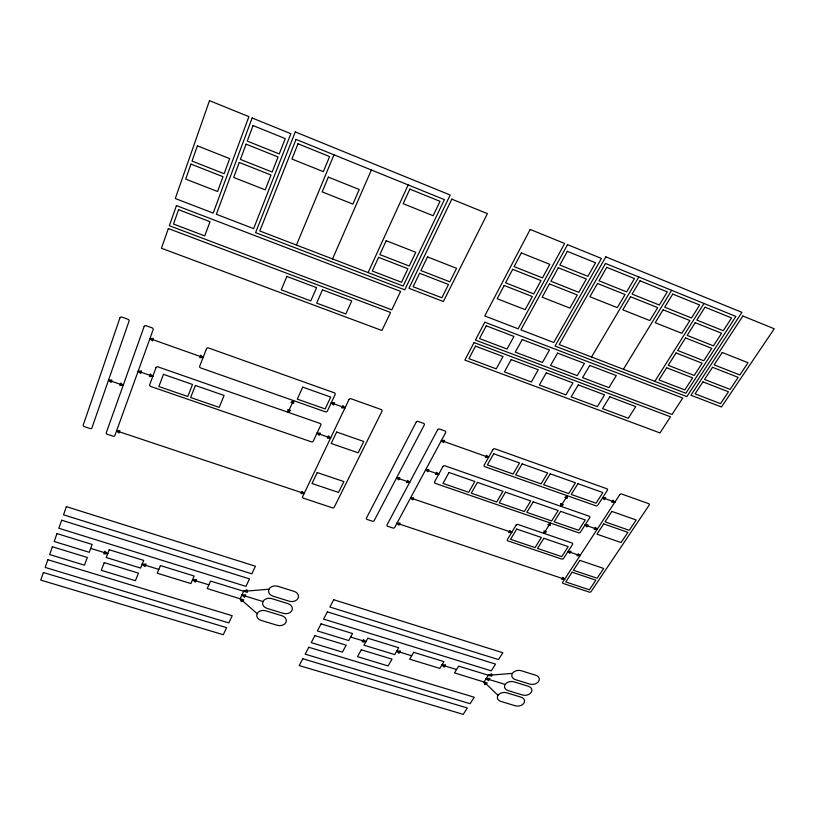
<?xml version="1.0" encoding="UTF-8"?>
<svg xmlns="http://www.w3.org/2000/svg" width="815" height="815" viewBox="0 0 815 815"><rect width="100%" height="100%" fill="white"/><g stroke="black" fill="none" stroke-linecap="round" stroke-linejoin="round"><path stroke-width="1.22" d="M543.9 533.418L543.951 530.942L546.417 531.788L543.9 533.418L550.329 523.108L550.268 525.604L547.802 524.758L550.329 523.108M567.403 495.714L567.311 498.291L564.826 497.405L567.403 495.714L560.761 506.329M296.446 245.071L333.987 154.809M332.54 258.936L371.365 169.989M288.113 412.349L293.451 400.522L293.777 403.394L290.986 402.406L293.451 400.522M368.105 272.597L408.162 184.924M240.18 598.719L243.644 591.333L246.813 589.724L247.332 592.373L210.545 581.095L207.204 588.573L243.767 599.922L241.22 601.602L240.18 598.719L257.143 613.675A6.826 5.185 3.7 0 0 261.218 620.429L277.151 625.278A6.805 5.155 3 0 0 285.892 622.446A6.805 5.155 3 0 0 281.909 615.722L265.904 610.812A6.826 5.185 3.7 0 0 257.143 613.664M591.517 357.011L638.817 276.998M623.394 369.266L671.652 290.334M654.832 381.349L704.007 303.475M484.09 681.941L488.368 675.299L491.567 673.842L491.69 676.226L458.651 666.161L454.475 672.884L487.309 683.011L484.67 684.529L484.09 681.941L498.006 695.358A6.459 4.635 -6.6 0 0 500.919 701.43L515.253 705.77A6.439 4.605 -7.1 0 0 523.872 703.202A6.439 4.605 -7.1 0 0 521.04 697.161L506.645 692.77A6.459 4.635 -6.6 0 0 498.006 695.348M243.644 591.333L268.95 589.235A6.928 5.338 3.4 0 1 277.864 586.301L294.062 591.364A6.897 5.308 2.6 0 1 298.046 598.281A6.897 5.308 2.6 0 1 289.162 601.195L273.035 596.193A6.928 5.338 3.4 0 1 268.96 589.225M488.368 675.299L512.452 673.373A6.551 4.768 -7.4 0 1 521.233 670.725L535.771 675.248A6.53 4.727 -7.9 0 1 538.583 681.452A6.53 4.727 -7.9 0 1 529.832 684.08L515.345 679.618A6.551 4.768 -7.4 0 1 512.462 673.363M149.929 338.622L153.373 338.408L152.446 340.945L149.929 338.622L203.108 357.479L200.684 355.177L199.706 357.673L203.118 357.459M138.153 371.202L141.535 370.998L140.649 373.453L138.153 371.202L152.812 376.316L150.347 374.054L149.451 376.51L152.823 376.296M108.548 380.238L111.92 380.035L111.074 382.469L108.548 380.238L123.248 385.301L120.752 383.06L119.887 385.495L123.248 385.281M331.236 402.865L334.568 402.661L333.447 405.024L331.236 402.865L345.061 407.785L342.87 405.595L341.75 407.958L345.071 407.755M116.576 430.89L119.866 430.687L119.021 432.999L116.576 430.89L304.158 493.472M316.994 433.234L320.275 433.04L319.195 435.332L316.994 433.234L330.635 437.991L328.465 435.882L327.375 438.175L330.646 437.971M441.353 440.579L444.613 440.375L443.391 442.657L441.353 440.579L488.572 457.337L486.626 455.279L485.353 457.51L488.593 457.317M425.695 469.725L428.904 469.532L427.722 471.732L425.695 469.725L438.735 474.269L436.738 472.252L435.546 474.442L438.745 474.248M396.64 477.855L399.839 477.661L398.688 479.852L396.64 477.855L409.711 482.368L407.683 480.361L406.532 482.541L409.721 482.348M410.536 497.955L413.694 497.761L412.543 499.901L410.536 497.955L511.728 532.378L509.884 530.494L508.642 532.552L511.738 532.368M602.58 497.741L605.739 497.558L604.363 499.687L602.58 497.741L614.887 502.132L613.135 500.186L611.759 502.305L614.907 502.111M396.946 523.25L400.053 523.067L398.943 525.145L396.946 523.25L564.642 579.241M585.027 525.023L588.145 524.84L586.81 526.908L585.027 525.023L597.201 529.271L595.459 527.376L594.115 529.444L597.222 529.251M107.733 553.64L103.8 553.874L104.778 551.276L107.733 553.64L90.699 548.383M142.126 564.255L146.038 564.021L144.999 566.578L142.126 564.255L158.813 569.4M568.004 551.49L571.07 551.317L569.777 553.314L568.004 551.49L580.046 555.606L578.304 553.772L577 555.769L580.056 555.596M192.523 579.801L196.395 579.567L195.294 582.073L192.523 579.801L208.874 584.844M241.902 595.032L245.743 594.807L244.582 597.273L241.902 595.032L263.001 601.541A6.877 5.257 3.6 0 1 271.843 598.648L287.94 603.63A6.846 5.226 2.8 0 1 291.923 610.455A6.846 5.226 2.8 0 1 283.111 613.318L267.086 608.398A6.877 5.257 3.6 0 1 263.011 601.531M365.884 641.711L362.155 641.925L363.449 639.602L365.884 641.711L350.633 637.035M396.701 651.165L400.41 650.951L399.075 653.243L396.701 651.165L411.656 655.749M441.883 665.03L445.561 664.816L444.175 667.067L441.883 665.03L456.563 669.523M486.219 678.63L489.866 678.416L488.44 680.627L486.219 678.63L505.178 684.437A6.5 4.696 -7 0 1 513.888 681.819L528.354 686.281A6.489 4.666 -7.5 0 1 531.176 692.404A6.489 4.666 -7.5 0 1 522.496 695.001L508.081 690.59A6.5 4.696 -7 0 1 505.188 684.427M560.852 503.782L560.781 506.339L563.338 504.658L560.852 503.782M119.958 317.86L83.262 424.982A1.528 1.233 17.3 0 0 84.302 426.632L90.088 428.547A1.518 1.233 17 0 0 91.932 427.865L129.055 321.1A1.61 1.375 20.9 0 0 127.986 319.266L121.924 317.106A1.61 1.375 21.3 0 0 119.958 317.86M43.399 572.517L40.75 580.107L223.279 634.732L226.601 627.652L43.399 572.517M47.851 559.732L45.171 567.423L228.832 622.905L232.204 615.722L47.851 559.732M52.384 546.753L49.654 554.567L84.475 565.172L87.337 557.47L52.384 546.753M56.979 533.581L54.208 541.506L89.253 552.285L92.156 544.461L56.979 533.581M61.645 520.204L58.833 528.252L245.977 586.372L249.492 578.874L61.645 520.204M66.372 506.624L63.529 514.795L251.855 573.841L255.421 566.231L66.372 506.624M209.496 100.632L175.286 198.524L213.204 213.092L248.891 116.647L209.496 100.632M168.359 228.546L161.441 248.249L381.929 330.513L390.558 312.451L168.359 228.546M176.427 205.574L169.357 225.704L391.801 309.843L400.603 291.393L176.427 205.574M190.985 164.11L185.718 179.106L217.574 191.494L223.035 176.692L190.985 164.11M197.403 145.844L192.045 161.095L224.125 173.697L229.677 158.64L197.403 145.844M178.577 209.679L173.503 224.043L204.769 235.892L210.025 221.7L178.577 209.679M144.143 326.479L106.317 432.653A1.508 1.222 16 0 0 107.336 434.283L113.061 436.188A1.508 1.222 15.6 0 0 114.905 435.505L153.149 329.688A1.589 1.365 19 0 0 152.12 327.864L146.109 325.725A1.599 1.365 19.5 0 0 144.143 326.479M156.032 367.596L149.685 384.741A1.538 1.294 15.9 0 0 150.694 386.453L311.371 441.832A1.467 1.233 3.1 0 0 313.266 441.17L320.815 425.063A1.477 1.253 2.7 0 0 319.989 423.423L157.957 366.872A1.559 1.314 16.4 0 0 156.032 367.596M252.141 117.971L216.342 214.294L253.638 228.618L290.853 133.711L252.141 117.971M239.274 162.45L233.671 177.456L265.221 189.854L271.008 175.031L239.274 162.45M246.099 144.163L240.405 159.424L272.179 172.047L278.068 156.969L246.099 144.163M253.047 125.561L247.251 141.087L279.25 153.933L285.24 138.601L253.047 125.561M163.448 374.35L158.874 386.544L187.776 396.518L192.513 384.456L163.448 374.35M104.218 562.645L101.294 570.306L135.412 580.708L138.469 573.139L104.218 562.645M109.22 549.738L106.245 557.511L140.588 568.075L143.684 560.404L109.22 549.738M206.541 348.708L199.695 366.18A1.548 1.324 13.6 0 0 200.663 367.922L325.43 411.83A1.487 1.273 2.4 0 0 327.355 411.137L335.148 394.511A1.498 1.294 1.9 0 0 334.323 392.82L208.508 347.964A1.559 1.345 14 0 0 206.541 348.708M195.396 385.464L190.649 397.516L219.184 407.368L224.084 395.448L195.396 385.464M295.274 131.918L255.604 232.632L404.77 289.834L450.186 195.019L295.274 131.918M296.028 139.406L259.802 230.991L403.15 286.055L444.399 199.624L296.028 139.406M297.995 143.776L291.933 159.027L323.351 171.639L329.596 156.572L297.995 143.776M160.402 565.579L157.234 573.2L190.883 583.55L194.164 576.022L160.402 565.579M286.86 276.428L281.246 289.865L310.8 300.908L316.577 287.634L286.86 276.428M328.343 177.12L322.17 191.902L352.895 204.107L359.242 189.508L328.343 177.12M322.475 289.855L316.668 303.109L345.805 313.989L351.764 300.898L322.475 289.855M302.711 387.125L297.312 399.126L325.154 408.936L330.707 397.068L302.711 387.125M378.557 257.346L372.292 271.018L401.52 282.265L407.948 268.756L378.557 257.346M386.188 240.7L379.821 254.586L409.242 266.036L415.772 252.304L386.188 240.7M409.853 189.1L403.16 203.689L433.162 215.731L440.019 201.315L409.853 189.1M302.019 491.486L301 493.646L304.168 493.452L302.019 491.486M349.024 399.462L302.63 496.671A1.426 1.161 2.9 0 0 303.445 498.189L332.408 507.816A1.416 1.151 1 0 0 334.242 507.195L382.011 411.208A1.487 1.273 -2.3 0 0 381.226 409.538L350.98 398.759A1.498 1.284 0.4 0 0 349.024 399.462M317.249 472.568L312.002 483.519L338.52 492.423L343.889 481.594L317.249 472.568M336.666 432.031L331.185 443.472L358.172 452.804L363.775 441.486L336.666 432.031M451.785 199.155L408.936 288.286L443.391 301.519L487.411 213.642L451.785 199.155M419.603 273.28L413.113 286.727L441.852 297.781L448.495 284.496L419.603 273.28M427.498 256.908L420.907 270.57L449.829 281.817L456.573 268.308L427.498 256.908M416.21 422.109L366.475 518.004A1.396 1.131 -1.2 0 0 367.219 519.481L372.373 521.192A1.396 1.131 -1.5 0 0 374.207 520.581L424.269 424.982A1.477 1.253 -5.6 0 0 423.535 423.342L418.156 421.426A1.477 1.253 -5.2 0 0 416.21 422.109M302.783 658.744L299.207 665.549L463.226 714.368L467.331 707.991L302.783 658.744M308.793 647.273L305.177 654.17L470.092 703.702L474.248 697.243L308.793 647.273M314.896 635.639L311.228 642.638L342.412 652.092L346.192 645.174L314.896 635.639M321.079 623.832L317.361 630.932L348.728 640.529L352.559 633.52L321.079 623.832M327.355 611.871L323.575 619.074L491.231 670.837L495.571 664.103L327.355 611.871M333.722 599.728L329.892 607.032L498.474 659.58L502.865 652.754L333.722 599.728M530.188 229.453L484.742 315.955L518.126 328.791L564.673 243.481L530.188 229.453M474.075 342.575L464.856 360.077L659.977 432.938L670.49 416.801L474.075 342.575M484.823 322.2L475.4 340.059L672.008 414.478L682.736 398.026L484.823 322.2M504.169 285.484L497.17 298.748L525.196 309.659L532.327 296.538L504.169 285.484M512.676 269.337L505.575 282.815L533.764 293.899L541.007 280.574L512.676 269.337M521.335 252.925L514.112 266.617L542.474 277.895L549.83 264.355L521.335 252.925M475.512 346.141L468.91 358.62L496.264 368.859L502.998 356.512L475.512 346.141M486.249 325.837L479.515 338.571L507.083 349.024L513.959 336.432L486.249 325.837M437.655 429.75L387.044 524.85A1.396 1.121 -2.4 0 0 387.777 526.307L392.881 528.008A1.396 1.121 -2.7 0 0 394.715 527.397L445.642 432.602A1.467 1.243 -7.1 0 0 444.929 430.972L439.601 429.077A1.467 1.243 -6.7 0 0 437.655 429.75M442.993 466.455L434.609 481.818A1.426 1.172 -5.7 0 0 435.312 483.356L578.558 532.755A1.396 1.09 -12.6 0 0 580.433 532.154L589.744 517.688A1.416 1.11 -13.5 0 0 589.184 516.211L444.898 465.803A1.436 1.192 -6.5 0 0 442.993 466.455M567.525 244.643L520.887 329.851L553.752 342.494L601.46 258.457L567.525 244.643M549.442 283.926L542.148 297.2L569.899 308.111L577.326 294.989L549.442 283.926M558.316 267.758L550.909 281.246L578.823 292.341L586.362 279.015L558.316 267.758M567.332 251.336L559.813 265.038L587.89 276.326L595.551 262.776L567.332 251.336M448.994 472.496L442.983 483.417L468.707 492.301L474.839 481.492L448.994 472.496M511.178 359.598L504.404 371.905L531.339 381.98L538.246 369.806L511.178 359.598M522.201 339.58L515.284 352.141L542.433 362.43L549.483 350.012L522.201 339.58M361.32 649.789L357.49 656.656L388.083 665.937L392.015 659.141L361.32 649.789M367.83 638.216L363.948 645.185L394.715 654.598L398.698 647.711L367.83 638.216M493.024 449.493L484.151 465.121A1.447 1.192 -9.2 0 0 484.813 466.679L595.887 505.799A1.426 1.121 -14.2 0 0 597.803 505.168L607.399 490.263A1.436 1.141 -15.1 0 0 606.849 488.745L494.96 448.831A1.457 1.212 -10.2 0 0 493.024 449.493M477.417 482.388L471.264 493.187L496.692 501.969L502.957 491.282L477.417 482.388M493.707 453.782L487.37 464.927L513.093 473.994L519.552 462.971L493.707 453.782M605.82 256.857L555.046 346.049L686.841 396.63L741.915 312.349L605.82 256.857M605.504 263.459L559.192 344.582L685.833 393.268L735.904 316.434L605.504 263.459M546.305 372.852L539.367 384.975L565.895 394.898L572.965 382.907L546.305 372.852M557.603 353.119L550.512 365.497L577.254 375.634L584.467 363.398L557.603 353.119M597.487 283.477L589.887 296.741L617.332 307.652L625.064 294.531L597.487 283.477M606.747 267.32L599.025 280.798L626.623 291.892L634.477 278.567L606.747 267.32M505.494 492.168L499.218 502.845L524.34 511.514L530.728 500.95L505.494 492.168M522.12 463.888L515.651 474.901L541.068 483.865L547.66 472.965L522.12 463.888M413.674 652.326L409.639 659.162L439.825 668.402L443.961 661.637L413.674 652.326M578.263 384.904L571.162 396.874L597.334 406.665L604.557 394.827L578.263 384.904M589.805 365.436L582.562 377.651L608.927 387.645L616.293 375.572L589.805 365.436M630.535 296.731L622.782 309.822L649.83 320.57L657.715 307.632L630.535 296.731M639.989 280.798L632.104 294.093L659.304 305.024L667.322 291.882L639.989 280.798M516.119 525.115L507.439 539.479A1.386 1.09 -9 0 0 508.051 540.916L561.678 559.039A1.375 1.06 -11.2 0 0 563.522 558.448L572.558 544.41A1.386 1.08 -12 0 0 571.998 542.984L517.994 524.503A1.396 1.11 -9.7 0 0 516.119 525.115M516.73 529.057L510.516 539.296L535.058 547.599L541.374 537.462L516.73 529.057M533.234 501.826L526.836 512.38L551.653 520.958L558.173 510.506L533.234 501.826M550.217 473.831L543.615 484.711L568.727 493.574L575.441 482.796L550.217 473.831M609.783 396.793L602.54 408.61L628.355 418.258L635.71 406.573L609.783 396.793M663.115 309.792L655.199 322.709L681.86 333.304L689.898 320.539L663.115 309.792M672.742 294.083L664.704 307.194L691.517 317.972L699.688 305.004L672.742 294.083M543.829 538.297L537.503 548.434L561.749 556.635L568.187 546.61L543.829 538.297M560.649 511.372L554.129 521.814L578.66 530.28L585.282 519.95L560.649 511.372M577.947 483.692L571.223 494.45L596.04 503.201L602.866 492.555L577.947 483.692M666.66 367.769L658.958 379.933L684.814 389.896L692.638 377.865L666.66 367.769M676.032 352.966L668.218 365.324L694.217 375.44L702.153 363.225L676.032 352.966M685.558 337.94L677.611 350.481L703.752 360.76L711.811 348.362L685.558 337.94M695.215 322.679L687.157 335.413L713.441 345.866L721.621 333.264L695.215 322.679M705.036 307.173L696.845 320.112L723.272 330.727L731.585 317.942L705.036 307.173M562.91 577.448L561.647 579.394L564.652 579.221L562.91 577.448M619.757 494.664L562.758 582.124A1.355 1.029 -10.8 0 0 563.318 583.489L589.286 592.128A1.355 1.019 -11.7 0 0 591.099 591.568L649.158 505.147A1.436 1.11 -16.4 0 0 648.648 503.65L621.692 494.033A1.436 1.131 -15.6 0 0 619.757 494.664M572.13 572.212L565.773 581.951L589.398 589.826L595.857 580.178L572.13 572.212M579.862 560.384L573.414 570.255L597.161 578.243L603.701 568.473L579.862 560.384M603.691 523.913L596.967 534.202L621.081 542.535L627.896 532.358L603.691 523.913M611.851 511.413L605.036 521.845L629.272 530.31L636.189 519.99L611.851 511.413M742.862 316.006L690.957 395.244L721.469 406.97L774.25 328.781L742.862 316.006M702.948 381.868L695.073 393.849L720.521 403.649L728.498 391.791L702.948 381.868M712.514 367.29L704.527 379.454L730.108 389.407L738.207 377.376L712.514 367.29M722.233 352.498L714.123 364.845L739.837 374.961L748.068 362.746L722.233 352.498M290.588 410.495L288.143 412.359L287.797 409.517L290.588 410.495"/></g></svg>
